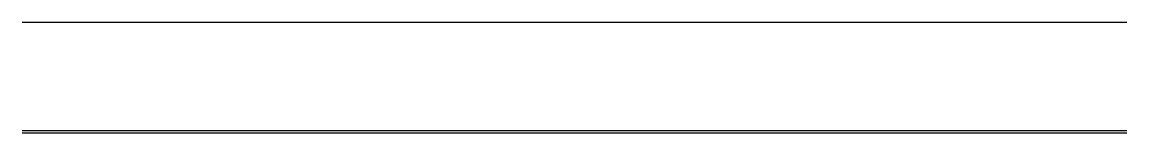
# Model space of a CAD drawing. Header units: metres. Extents: x 0 to 100, y 0 to 10.
import ezdxf

# ---------------------------------------------------------------- set-up
doc = ezdxf.new("R2010")
doc.units = ezdxf.units.M
doc.layers.add('06-WALL', color=7, linetype='Continuous')

msp = doc.modelspace()

# ---------------------------------------------------------------- linework, layer by layer
at = {"layer": '06-WALL'}
for p, q in [((0, 10), (100, 10)), ((0, 0.2), (100, 0.2)), ((0, 0), (100, 0))]:
    msp.add_line(p, q, dxfattribs=at)

doc.saveas('drawing.dxf')
